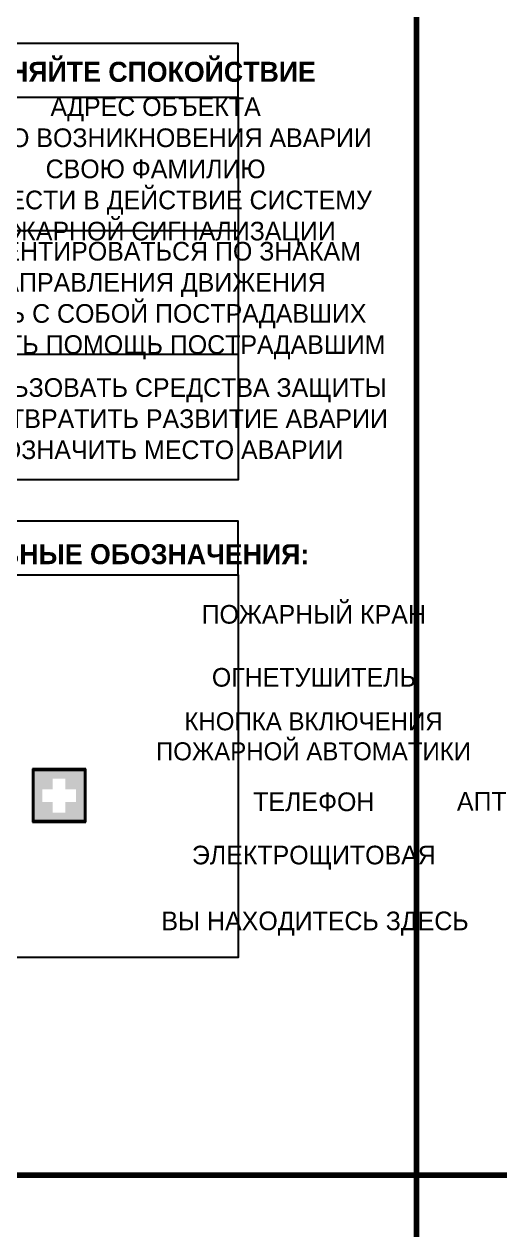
# Model space of a CAD drawing. Header units: millimetres. Extents: x 13114 to 67229, y 22859 to 38520.
# Drawn here: x 19399 to 19470.4, y 25847 to 26027.9 of the extents above; entities that cross this region are included whole.
import ezdxf

# ---------------------------------------------------------------- set-up
doc = ezdxf.new("R2010")
doc.units = ezdxf.units.MM
doc.styles.add('обычный', font='arial.ttf')

# ---------------------------------------------------------------- blocks, each defined once
blk = doc.blocks.new('A$C18900ED3')
h = blk.add_hatch(color=126)
h.paths.add_polyline_path([(-0.18, -0.18), (-7.02, -0.18), (-7.02, -7.02), (-0.18, -7.02)])
h.paths.add_polyline_path([(-5.89, -4.46), (-5.89, -2.77), (-4.46, -2.77), (-4.46, -1.31), (-2.77, -1.31), (-2.77, -2.77), (-1.33, -2.77), (-1.33, -4.46), (-2.77, -4.46), (-2.77, -5.89), (-4.46, -5.89), (-4.46, -4.46)], flags=16)
at = {"color": 126}
for p, q in [((-7.2, 0), (-7.2, -7.2)), ((0, 0), (-7.2, 0)), ((0, -7.2), (0, 0)), ((-7.02, -7.02), (-7.02, -0.18)), ((-7.02, -0.18), (-0.18, -0.18)), ((-0.18, -0.18), (-0.18, -7.02)), ((-7.2, -7.2), (0, -7.2)), ((-0.18, -7.02), (-7.02, -7.02))]:
    blk.add_line(p, q, dxfattribs=at)

msp = doc.modelspace()

# ---------------------------------------------------------------- linework, layer by layer
at = {"color": 6, "lineweight": 100}
for points in [[(18857.94, 25855.27), (19457.94, 25855.27), (19457.94, 26250.27), (18857.94, 26250.27)], [(19457.94, 25855.27), (20057.94, 25855.27), (20057.94, 26250.27), (19457.94, 26250.27)], [(18857.94, 25460.27), (19457.94, 25460.27), (19457.94, 25855.27), (18857.94, 25855.27)], [(19457.94, 25460.27), (20057.94, 25460.27), (20057.94, 25855.27), (19457.94, 25855.27)]]:
    msp.add_lwpolyline(points, close=True, dxfattribs=at)
for points in [[(19287.36, 26016.98), (19431.12, 26016.98), (19431.12, 26025.03), (19287.36, 26025.03)], [(19287.36, 26016.98), (19431.12, 26016.98), (19431.12, 25959.58), (19287.36, 25959.58)], [(19287.36, 25945.33), (19431.12, 25945.33), (19431.12, 25953.38), (19287.36, 25953.38)], [(19287.36, 25945.33), (19431.12, 25945.33), (19431.12, 25887.93), (19287.36, 25887.93)]]:
    msp.add_lwpolyline(points, close=True)
for points in [[(19345.77, 25996.98), (19287.36, 25996.98), (19431.12, 25996.98)], [(19345.77, 25978.41), (19287.36, 25978.41), (19431.12, 25978.41)]]:
    msp.add_lwpolyline(points)

# ---------------------------------------------------------------- block references
at = {"xscale": 1.111111111007631, "yscale": 1.111111111007631, "zscale": 1.111111111007631}
msp.add_blockref('A$C18900ED3', (19408.27, 25916.2), dxfattribs=at)

# ---------------------------------------------------------------- texts
at = {"lineweight": 0, "attachment_point": 5, "style": 'обычный'}
for s, insert, char_height, width in [('{\\fProxima Nova Rg|b1|i0|c204|p2;ДЕЙСТВИЯ ПРИ АВАРИИ: СОХРАНЯЙТЕ СПОКОЙСТВИЕ\\H1.6644x; }', (19386.3, 26020.34), 3, 175.1736), ('\\pi-8.4,l8.4,t8.4;{\\fProxima Nova Rg|b0|i0|c204|p2;АДРЕС ОБЪЕКТА\\PМЕСТО ВОЗНИКНОВЕНИЯ АВАРИИ\\PСВОЮ ФАМИЛИЮ\\PПРИВЕСТИ В ДЕЙСТВИЕ СИСТЕМУ \\PПОЖАРНОЙ СИГНАЛИЗАЦИИ}', (19418.75, 26005.81), 2.8, 126.6484), ('\\pi-8.4,l8.4,t8.4;{\\fProxima Nova Rg|b0|i0|c204|p2;ОРИЕНТИРОВАТЬСЯ ПО ЗНАКАМ \\PНАПРАВЛЕНИЯ ДВИЖЕНИЯ\\PВЗЯТЬ С СОБОЙ ПОСТРАДАВШИХ\\PОКАЗАТЬ ПОМОЩЬ ПОСТРАДАВШИМ}', (19418.68, 25986.45), 2.8, 126.6484), ('\\pi-8.4,l8.4,t8.4;{\\fProxima Nova Rg|b0|i0|c204|p2;ИСПОЛЬЗОВАТЬ СРЕДСТВА ЗАЩИТЫ \\PПРЕДОТВРАТИТЬ РАЗВИТИЕ АВАРИИ\\PОБОЗНАЧИТЬ МЕСТО АВАРИИ}', (19418.62, 25968.72), 2.8, 126.6484), ('{\\fProxima Nova Rg|b1|i0|c204|p2;УСЛОВНЫЕ ОБОЗНАЧЕНИЯ:\\H1.1997x; }', (19412.94, 25948.39), 3, 175.1736), ('\\pi-8.4,l8.4,t8.4;{\\fProxima Nova Rg|b0|i0|c204|p2;ПОЖАРНЫЙ КРАН\\H1.6404x; }', (19442.49, 25939.37), 2.8, 126.6484), ('\\pi-8.4,l8.4,t8.4;{\\fProxima Nova Rg|b0|i0|c204|p2;ОГНЕТУШИТЕЛЬ\\H1.1997x; }', (19442.51, 25929.92), 2.8, 126.6484), ('\\pi-8.1,l8.1,t8.1;{\\fProxima Nova Rg|b0|i0|c204|p2;КНОПКА ВКЛЮЧЕНИЯ\\PПОЖАРНОЙ АВТОМАТИКИ}', (19442.46, 25921.07), 2.7, 126.6484), ('\\pi-8.4,l8.4,t8.4;{\\fProxima Nova Rg|b0|i0|c204|p2;ТЕЛЕФОН\\H1.1997x; }', (19442.5, 25911.25), 2.8, 126.6484), ('\\pi-8.4,l8.4,t8.4;{\\fProxima Nova Rg|b0|i0|c204|p2;АПТЕЧКА\\H1.1667x; }', (19472.56, 25911.34), 2.8, 126.6484), ('\\pi-8.4,l8.4,t8.4;{\\fProxima Nova Rg|b0|i0|c204|p2;ЭЛЕКТРОЩИТОВАЯ\\H1.1997x; }', (19442.51, 25902.87), 2.8, 126.6484), ('\\pi-8.4,l8.4,t8.4;{\\fProxima Nova Rg|b0|i0|c204|p2;ВЫ НАХОДИТЕСЬ ЗДЕСЬ\\H1.1997x; }', (19442.69, 25892.99), 2.8, 126.6484)]:
    msp.add_mtext(s, dxfattribs=dict(at, insert=insert, char_height=char_height, width=width))

doc.saveas('drawing.dxf')
